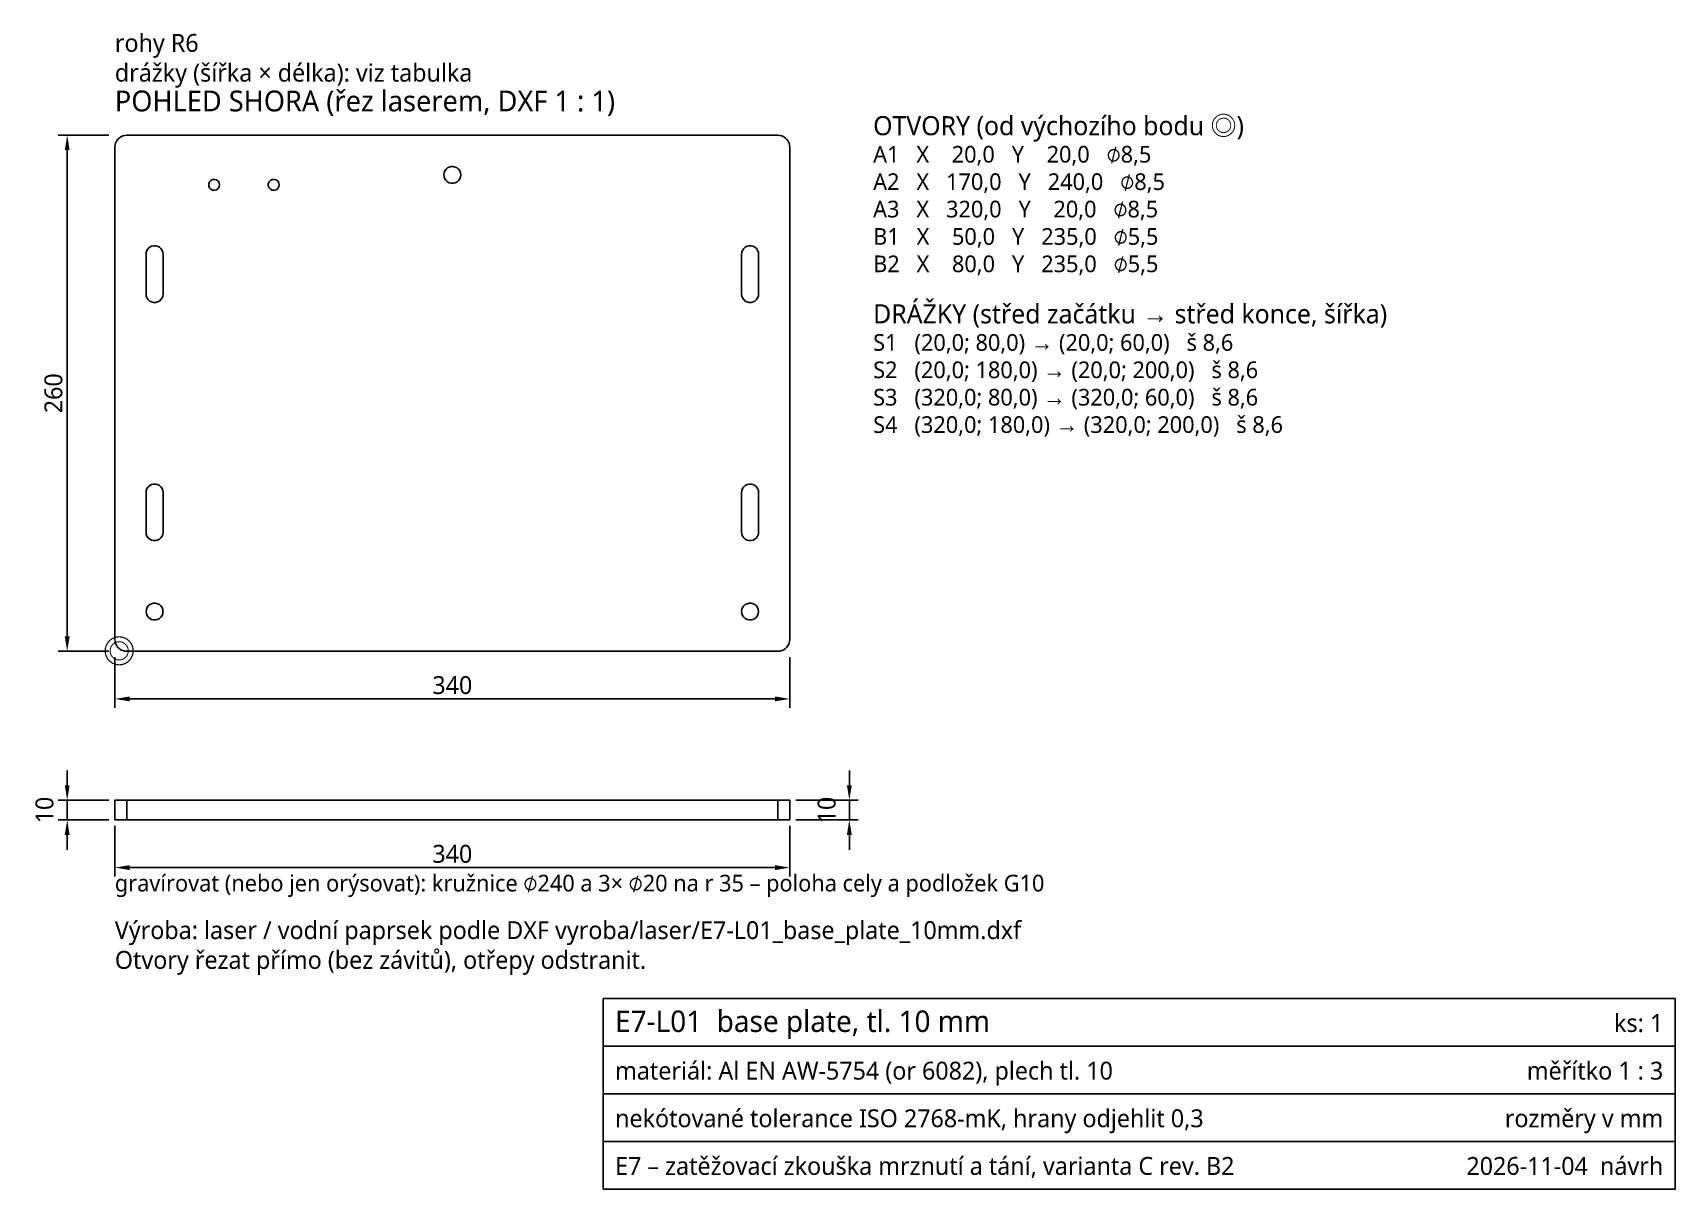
# Model space of a CAD drawing. Header units: millimetres. Extents: x 34 to 861, y 24 to 607.
import ezdxf
from ezdxf.enums import TextEntityAlignment as Align

# ---------------------------------------------------------------- set-up
doc = ezdxf.new("R2010")
doc.units = ezdxf.units.MM
doc.header["$LTSCALE"] = 3
doc.linetypes.add('DASHED', pattern=[1.524, 1.27, -0.254])
for name, color, linetype, true_color in [('DIM', 7, 'CONTINUOUS', 0x000000), ('FRAME', 7, 'CONTINUOUS', 0x000000), ('OUTLINE', 7, 'CONTINUOUS', 0x000000), ('TEXT', 7, 'CONTINUOUS', 0x000000)]:
    doc.layers.add(name, color=color, linetype=linetype, true_color=true_color)
doc.layers.add('HIDDEN', color=8, linetype='DASHED')
doc.styles.add('OpenSans', font='OpenSans-Regular.ttf')
doc.dimstyles.new('E7', dxfattribs={"dimtxt": 9, "dimasz": 7.5, "dimexe": 4.5, "dimexo": 3, "dimgap": 2.4, "dimtad": 1, "dimtxsty": 'OpenSans', "dimcen": 2.5, "dimclrd": 256, "dimclre": 256, "dimclrt": 256, "dimazin": 3, "dimtfac": 1, "dimtmove": 0, "dimatfit": 3})

msp = doc.modelspace()

# ---------------------------------------------------------------- linework, layer by layer
at = {"layer": 'FRAME'}
msp.add_lwpolyline([(321, 24), (861, 24), (861, 120), (321, 120)], close=True, dxfattribs=at)
for points in [[(321, 96), (861, 96)], [(321, 72), (861, 72)], [(321, 48), (861, 48)]]:
    msp.add_lwpolyline(points, dxfattribs=at)
at = {"layer": 'HIDDEN'}
for points in [[(81, 555), (79.958, 554.909), (78.948, 554.638), (78, 554.196), (77.143, 553.596), (76.404, 552.857), (75.804, 552), (75.362, 551.052), (75.091, 550.042), (75, 549)], [(409, 555), (81, 555)], [(415, 549), (414.909, 550.042), (414.638, 551.052), (414.196, 552), (413.596, 552.857), (412.857, 553.596), (412, 554.196), (411.052, 554.638), (410.042, 554.909), (409, 555)], [(75, 549), (75, 301)], [(415, 301), (415, 549)], [(249.25, 535), (249.127, 536.017), (248.763, 536.975), (248.181, 537.818), (247.414, 538.498), (246.507, 538.974), (245.512, 539.219), (244.488, 539.219), (243.493, 538.974), (242.586, 538.498), (241.819, 537.818), (241.237, 536.975), (240.873, 536.017), (240.75, 535), (240.873, 533.983), (241.237, 533.025), (241.819, 532.182), (242.586, 531.502), (243.493, 531.026), (244.488, 530.781), (245.512, 530.781), (246.507, 531.026), (247.414, 531.502), (248.181, 532.182), (248.763, 533.025), (249.127, 533.983), (249.25, 535)], [(127.75, 530), (127.564, 530.993), (127.032, 531.853), (126.226, 532.462), (125.254, 532.738), (124.247, 532.645), (123.343, 532.195), (122.662, 531.448), (122.297, 530.505), (122.297, 529.495), (122.662, 528.552), (123.343, 527.805), (124.247, 527.355), (125.254, 527.262), (126.226, 527.538), (127.032, 528.147), (127.564, 529.007), (127.75, 530)], [(157.75, 530), (157.564, 530.993), (157.032, 531.853), (156.226, 532.462), (155.254, 532.738), (154.247, 532.645), (153.343, 532.195), (152.662, 531.448), (152.297, 530.505), (152.297, 529.495), (152.662, 528.552), (153.343, 527.805), (154.247, 527.355), (155.254, 527.262), (156.226, 527.538), (157.032, 528.147), (157.564, 529.007), (157.75, 530)], [(90.7, 495), (90.825, 496.029), (91.193, 496.998), (91.781, 497.851), (92.557, 498.539), (93.475, 499.021), (94.482, 499.269), (95.518, 499.269), (96.525, 499.021), (97.443, 498.539), (98.219, 497.851), (98.807, 496.998), (99.175, 496.029), (99.3, 495)], [(390.7, 495), (390.825, 496.029), (391.193, 496.998), (391.781, 497.851), (392.557, 498.539), (393.475, 499.021), (394.482, 499.269), (395.518, 499.269), (396.525, 499.021), (397.443, 498.539), (398.219, 497.851), (398.807, 496.998), (399.175, 496.029), (399.3, 495)], [(90.7, 475), (90.7, 495)], [(99.3, 495), (99.3, 475)], [(390.7, 475), (390.7, 495)], [(399.3, 495), (399.3, 475)], [(99.3, 475), (99.175, 473.971), (98.807, 473.002), (98.219, 472.149), (97.443, 471.461), (96.525, 470.979), (95.518, 470.731), (94.482, 470.731), (93.475, 470.979), (92.557, 471.461), (91.781, 472.149), (91.193, 473.002), (90.825, 473.971), (90.7, 475)], [(399.3, 475), (399.175, 473.971), (398.807, 473.002), (398.219, 472.149), (397.443, 471.461), (396.525, 470.979), (395.518, 470.731), (394.482, 470.731), (393.475, 470.979), (392.557, 471.461), (391.781, 472.149), (391.193, 473.002), (390.825, 473.971), (390.7, 475)], [(90.7, 375), (90.825, 376.029), (91.193, 376.998), (91.781, 377.851), (92.557, 378.539), (93.475, 379.021), (94.482, 379.269), (95.518, 379.269), (96.525, 379.021), (97.443, 378.539), (98.219, 377.851), (98.807, 376.998), (99.175, 376.029), (99.3, 375)], [(90.7, 355), (90.7, 375)], [(99.3, 375), (99.3, 355)], [(390.7, 375), (390.825, 376.029), (391.193, 376.998), (391.781, 377.851), (392.557, 378.539), (393.475, 379.021), (394.482, 379.269), (395.518, 379.269), (396.525, 379.021), (397.443, 378.539), (398.219, 377.851), (398.807, 376.998), (399.175, 376.029), (399.3, 375)], [(390.7, 355), (390.7, 375)], [(399.3, 375), (399.3, 355)], [(99.3, 355), (99.175, 353.971), (98.807, 353.002), (98.219, 352.149), (97.443, 351.461), (96.525, 350.979), (95.518, 350.731), (94.482, 350.731), (93.475, 350.979), (92.557, 351.461), (91.781, 352.149), (91.193, 353.002), (90.825, 353.971), (90.7, 355)], [(399.3, 355), (399.175, 353.971), (398.807, 353.002), (398.219, 352.149), (397.443, 351.461), (396.525, 350.979), (395.518, 350.731), (394.482, 350.731), (393.475, 350.979), (392.557, 351.461), (391.781, 352.149), (391.193, 353.002), (390.825, 353.971), (390.7, 355)], [(99.25, 315), (99.127, 316.017), (98.763, 316.975), (98.181, 317.818), (97.414, 318.498), (96.507, 318.974), (95.512, 319.219), (94.488, 319.219), (93.493, 318.974), (92.586, 318.498), (91.819, 317.818), (91.237, 316.975), (90.873, 316.017), (90.75, 315), (90.873, 313.983), (91.237, 313.025), (91.819, 312.182), (92.586, 311.502), (93.493, 311.026), (94.488, 310.781), (95.512, 310.781), (96.507, 311.026), (97.414, 311.502), (98.181, 312.182), (98.763, 313.025), (99.127, 313.983), (99.25, 315)], [(399.25, 315), (399.127, 316.017), (398.763, 316.975), (398.181, 317.818), (397.414, 318.498), (396.507, 318.974), (395.512, 319.219), (394.488, 319.219), (393.493, 318.974), (392.586, 318.498), (391.819, 317.818), (391.237, 316.975), (390.873, 316.017), (390.75, 315), (390.873, 313.983), (391.237, 313.025), (391.819, 312.182), (392.586, 311.502), (393.493, 311.026), (394.488, 310.781), (395.512, 310.781), (396.507, 311.026), (397.414, 311.502), (398.181, 312.182), (398.763, 313.025), (399.127, 313.983), (399.25, 315)], [(81, 295), (79.958, 295.091), (78.948, 295.362), (78, 295.804), (77.143, 296.404), (76.404, 297.143), (75.804, 298), (75.362, 298.948), (75.091, 299.958), (75, 301)], [(409, 295), (410.042, 295.091), (411.052, 295.362), (412, 295.804), (412.857, 296.404), (413.596, 297.143), (414.196, 298), (414.638, 298.948), (414.909, 299.958), (415, 301)], [(81, 295), (409, 295)]]:
    msp.add_lwpolyline(points, dxfattribs=at)
at = {"layer": 'OUTLINE'}
for points in [[(81, 555), (79.958, 554.909), (78.948, 554.638), (78, 554.196), (77.143, 553.596), (76.404, 552.857), (75.804, 552), (75.362, 551.052), (75.091, 550.042), (75, 549)], [(409, 555), (81, 555)], [(415, 549), (414.909, 550.042), (414.638, 551.052), (414.196, 552), (413.596, 552.857), (412.857, 553.596), (412, 554.196), (411.052, 554.638), (410.042, 554.909), (409, 555)], [(75, 549), (75, 301)], [(415, 301), (415, 549)], [(249.25, 535), (249.127, 536.017), (248.763, 536.975), (248.181, 537.818), (247.414, 538.498), (246.507, 538.974), (245.512, 539.219), (244.488, 539.219), (243.493, 538.974), (242.586, 538.498), (241.819, 537.818), (241.237, 536.975), (240.873, 536.017), (240.75, 535), (240.873, 533.983), (241.237, 533.025), (241.819, 532.182), (242.586, 531.502), (243.493, 531.026), (244.488, 530.781), (245.512, 530.781), (246.507, 531.026), (247.414, 531.502), (248.181, 532.182), (248.763, 533.025), (249.127, 533.983), (249.25, 535)], [(127.75, 530), (127.564, 530.993), (127.032, 531.853), (126.226, 532.462), (125.254, 532.738), (124.247, 532.645), (123.343, 532.195), (122.662, 531.448), (122.297, 530.505), (122.297, 529.495), (122.662, 528.552), (123.343, 527.805), (124.247, 527.355), (125.254, 527.262), (126.226, 527.538), (127.032, 528.147), (127.564, 529.007), (127.75, 530)], [(157.75, 530), (157.564, 530.993), (157.032, 531.853), (156.226, 532.462), (155.254, 532.738), (154.247, 532.645), (153.343, 532.195), (152.662, 531.448), (152.297, 530.505), (152.297, 529.495), (152.662, 528.552), (153.343, 527.805), (154.247, 527.355), (155.254, 527.262), (156.226, 527.538), (157.032, 528.147), (157.564, 529.007), (157.75, 530)], [(90.7, 495), (90.825, 496.029), (91.193, 496.998), (91.781, 497.851), (92.557, 498.539), (93.475, 499.021), (94.482, 499.269), (95.518, 499.269), (96.525, 499.021), (97.443, 498.539), (98.219, 497.851), (98.807, 496.998), (99.175, 496.029), (99.3, 495)], [(390.7, 495), (390.825, 496.029), (391.193, 496.998), (391.781, 497.851), (392.557, 498.539), (393.475, 499.021), (394.482, 499.269), (395.518, 499.269), (396.525, 499.021), (397.443, 498.539), (398.219, 497.851), (398.807, 496.998), (399.175, 496.029), (399.3, 495)], [(90.7, 475), (90.7, 495)], [(99.3, 495), (99.3, 475)], [(390.7, 475), (390.7, 495)], [(399.3, 495), (399.3, 475)], [(99.3, 475), (99.175, 473.971), (98.807, 473.002), (98.219, 472.149), (97.443, 471.461), (96.525, 470.979), (95.518, 470.731), (94.482, 470.731), (93.475, 470.979), (92.557, 471.461), (91.781, 472.149), (91.193, 473.002), (90.825, 473.971), (90.7, 475)], [(399.3, 475), (399.175, 473.971), (398.807, 473.002), (398.219, 472.149), (397.443, 471.461), (396.525, 470.979), (395.518, 470.731), (394.482, 470.731), (393.475, 470.979), (392.557, 471.461), (391.781, 472.149), (391.193, 473.002), (390.825, 473.971), (390.7, 475)], [(90.7, 375), (90.825, 376.029), (91.193, 376.998), (91.781, 377.851), (92.557, 378.539), (93.475, 379.021), (94.482, 379.269), (95.518, 379.269), (96.525, 379.021), (97.443, 378.539), (98.219, 377.851), (98.807, 376.998), (99.175, 376.029), (99.3, 375)], [(90.7, 355), (90.7, 375)], [(99.3, 375), (99.3, 355)], [(390.7, 375), (390.825, 376.029), (391.193, 376.998), (391.781, 377.851), (392.557, 378.539), (393.475, 379.021), (394.482, 379.269), (395.518, 379.269), (396.525, 379.021), (397.443, 378.539), (398.219, 377.851), (398.807, 376.998), (399.175, 376.029), (399.3, 375)], [(390.7, 355), (390.7, 375)], [(399.3, 375), (399.3, 355)], [(99.3, 355), (99.175, 353.971), (98.807, 353.002), (98.219, 352.149), (97.443, 351.461), (96.525, 350.979), (95.518, 350.731), (94.482, 350.731), (93.475, 350.979), (92.557, 351.461), (91.781, 352.149), (91.193, 353.002), (90.825, 353.971), (90.7, 355)], [(399.3, 355), (399.175, 353.971), (398.807, 353.002), (398.219, 352.149), (397.443, 351.461), (396.525, 350.979), (395.518, 350.731), (394.482, 350.731), (393.475, 350.979), (392.557, 351.461), (391.781, 352.149), (391.193, 353.002), (390.825, 353.971), (390.7, 355)], [(99.25, 315), (99.127, 316.017), (98.763, 316.975), (98.181, 317.818), (97.414, 318.498), (96.507, 318.974), (95.512, 319.219), (94.488, 319.219), (93.493, 318.974), (92.586, 318.498), (91.819, 317.818), (91.237, 316.975), (90.873, 316.017), (90.75, 315), (90.873, 313.983), (91.237, 313.025), (91.819, 312.182), (92.586, 311.502), (93.493, 311.026), (94.488, 310.781), (95.512, 310.781), (96.507, 311.026), (97.414, 311.502), (98.181, 312.182), (98.763, 313.025), (99.127, 313.983), (99.25, 315)], [(399.25, 315), (399.127, 316.017), (398.763, 316.975), (398.181, 317.818), (397.414, 318.498), (396.507, 318.974), (395.512, 319.219), (394.488, 319.219), (393.493, 318.974), (392.586, 318.498), (391.819, 317.818), (391.237, 316.975), (390.873, 316.017), (390.75, 315), (390.873, 313.983), (391.237, 313.025), (391.819, 312.182), (392.586, 311.502), (393.493, 311.026), (394.488, 310.781), (395.512, 310.781), (396.507, 311.026), (397.414, 311.502), (398.181, 312.182), (398.763, 313.025), (399.127, 313.983), (399.25, 315)], [(81, 295), (79.958, 295.091), (78.948, 295.362), (78, 295.804), (77.143, 296.404), (76.404, 297.143), (75.804, 298), (75.362, 298.948), (75.091, 299.958), (75, 301)], [(409, 295), (410.042, 295.091), (411.052, 295.362), (412, 295.804), (412.857, 296.404), (413.596, 297.143), (414.196, 298), (414.638, 298.948), (414.909, 299.958), (415, 301)], [(81, 295), (409, 295)], [(75, 210), (75, 220)], [(81, 220), (80.25, 220), (79.5, 220), (78.75, 220), (78, 220), (77.25, 220), (76.5, 220), (75.75, 220), (75, 220)], [(81, 220), (409, 220)], [(81, 210), (81, 220)], [(409, 220), (409.75, 220), (410.5, 220), (411.25, 220), (412, 220), (412.75, 220), (413.5, 220), (414.25, 220), (415, 220)], [(409, 210), (409, 220)], [(415, 210), (415, 220)], [(81, 210), (80.25, 210), (79.5, 210), (78.75, 210), (78, 210), (77.25, 210), (76.5, 210), (75.75, 210), (75, 210)], [(81, 210), (409, 210)], [(409, 210), (409.75, 210), (410.5, 210), (411.25, 210), (412, 210), (412.75, 210), (413.5, 210), (414.25, 210), (415, 210)]]:
    msp.add_lwpolyline(points, dxfattribs=at)

# ---------------------------------------------------------------- texts
at = {"layer": 'TEXT', "style": 'OpenSans'}
for s, height, p in [('rohy R6', 9, (75, 597)), ('drážky (šířka × délka): viz tabulka', 9, (75, 582)), ('POHLED SHORA (řez laserem, DXF 1 : 1)', 10.5, (75, 567)), ('OTVORY (od výchozího bodu ◎)', 9.6, (457, 555)), ('A1   X    20,0   Y    20,0   ⌀8,5', 8.4, (457, 541.2)), ('A2   X   170,0   Y   240,0   ⌀8,5', 8.4, (457, 527.4)), ('A3   X   320,0   Y    20,0   ⌀8,5', 8.4, (457, 513.6)), ('B1   X    50,0   Y   235,0   ⌀5,5', 8.4, (457, 499.8)), ('B2   X    80,0   Y   235,0   ⌀5,5', 8.4, (457, 486)), ('DRÁŽKY (střed začátku → střed konce, šířka)', 9.6, (457, 460.2)), ('S1   (20,0; 80,0) → (20,0; 60,0)   š 8,6', 8.4, (457, 446.4)), ('S2   (20,0; 180,0) → (20,0; 200,0)   š 8,6', 8.4, (457, 432.6)), ('S3   (320,0; 80,0) → (320,0; 60,0)   š 8,6', 8.4, (457, 418.8)), ('S4   (320,0; 180,0) → (320,0; 200,0)   š 8,6', 8.4, (457, 405)), ('◎', 12, (69, 289)), ('gravírovat (nebo jen orýsovat): kružnice ⌀240 a 3× ⌀20 na r 35 – poloha cely a podložek G10', 8.4, (75, 174)), ('Výroba: laser / vodní paprsek podle DXF vyroba/laser/E7-L01_base_plate_10mm.dxf', 9, (75, 150)), ('Otvory řezat přímo (bez závitů), otřepy odstranit.', 9, (75, 135)), ('E7-L01  base plate, tl. 10 mm', 10.8, (327, 103.2)), ('materiál: Al EN AW-5754 (or 6082), plech tl. 10', 9, (327, 79.2)), ('nekótované tolerance ISO 2768-mK, hrany odjehlit 0,3', 9, (327, 55.2)), ('E7 – zatěžovací zkouška mrznutí a tání, varianta C rev. B2', 9, (327, 31.2))]:
    msp.add_text(s, height=height, dxfattribs=at).set_placement(p)
for s, p in [('ks: 1', (855, 103.2)), ('měřítko 1 : 3', (855, 79.2)), ('rozměry v mm', (855, 55.2)), ('2026-11-04  návrh', (855, 31.2))]:
    msp.add_text(s, height=9, dxfattribs=at).set_placement(p, align=Align.RIGHT)

# ---------------------------------------------------------------- dimensions: what is measured, and where the dimension line sits
at = {"layer": 'DIM'}
for base, p1, p2 in [((51, 295), (75, 295), (75, 555)), ((51, 210), (75, 210), (75, 220)), ((445, 210), (415, 210), (415, 220))]:
    msp.add_linear_dim(base=base, p1=p1, p2=p2, angle=90, dimstyle='E7', dxfattribs=at).render()
for base, p1, p2 in [((75, 271), (75, 295), (415, 295)), ((75, 186), (75, 210), (415, 210))]:
    msp.add_linear_dim(base=base, p1=p1, p2=p2, dimstyle='E7', dxfattribs=at).render()

doc.saveas('drawing.dxf')
